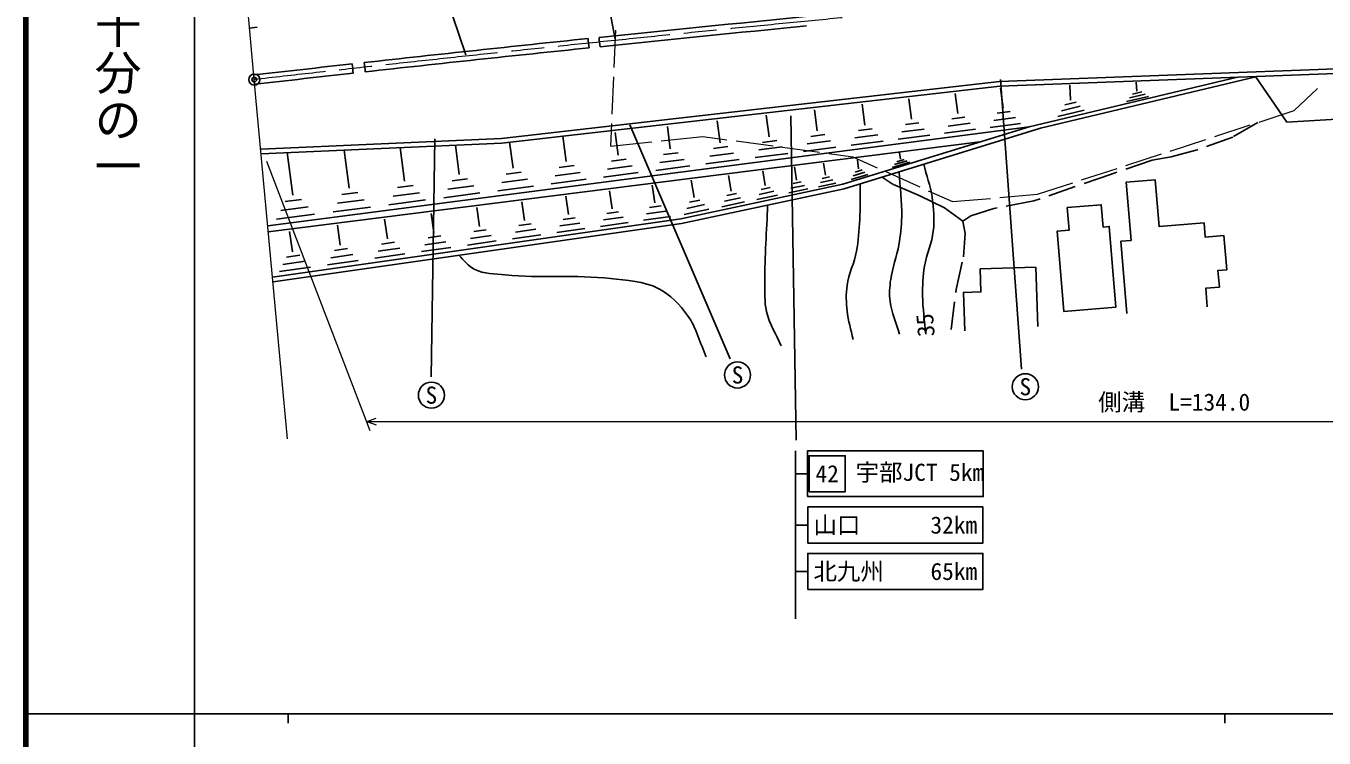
# Model space of a CAD drawing. Units: millimetres, scale not verified. Extents: x 40000 to 680000, y 20000 to 380000.
# Drawn here: x 40000 to 178608, y 202409 to 278473 of the extents above; entities that cross this region are included whole.
import ezdxf
from ezdxf.enums import TextEntityAlignment as Align

# ---------------------------------------------------------------- set-up
doc = ezdxf.new("R2010")
doc.units = ezdxf.units.MM
doc.header["$LTSCALE"] = 1000
doc.header["$PDMODE"] = 32
doc.header["$PDSIZE"] = 500
doc.linetypes.add('CHAIN', pattern=[18.5, 12, -1.5, 3.5, -1.5])
for name, color, linetype, lineweight in [('M-BGD', 7, 'Continuous', 25), ('M-BMK', 2, 'CHAIN', 13), ('M-BMK-HTXT', 7, 'Continuous', 13), ('M-BMK-SRVR', 3, 'Continuous', 25), ('M-STR-HTXT', 7, 'Continuous', 13), ('M-STR-STRC', 7, 'Continuous', 25), ('M-TTL', 2, 'Continuous', 140), ('M-TTL-BAND', 7, 'Continuous', 25)]:
    doc.layers.add(name, color=color, linetype=linetype, lineweight=lineweight)
doc.layers.add('M-OTRS', color=6, linetype='Continuous')
doc.styles.add('@ＭＳ ゴシック', font='')
doc.styles.add('ＭＳ ゴシック', font='')
doc.styles.get('@ＭＳ ゴシック').set_extended_font_data('@MS Gothic')
doc.styles.get('ＭＳ ゴシック').set_extended_font_data('MS Gothic')

msp = doc.modelspace()

# ---------------------------------------------------------------- linework, layer by layer
at = {"layer": 'M-BGD'}
for p, q in [((63877, 278247), (64698, 278356)), ((143945, 272548), (184830, 274065)), ((143982, 272050), (184830, 273567)), ((171285, 273064), (174637, 268213)), ((90785, 266455), (143945, 272548)), ((90824, 265958), (143982, 272050)), ((144346, 269701), (144070, 271823)), ((169351, 272992), (147136, 267705)), ((171314, 273022), (148333, 267552)), ((151534, 270550), (151456, 272150)), ((158629, 271525), (158559, 272485)), ((134574, 268505), (134289, 270695)), ((139497, 269108), (139217, 271263)), ((152155, 270338), (150947, 270051)), ((159863, 270951), (157519, 270393)), ((159505, 271191), (157831, 270793)), ((159147, 271431), (158142, 271192)), ((174637, 268213), (223207, 270979)), ((119347, 266641), (119048, 268936)), ((124500, 267272), (124206, 269531)), ((129575, 267893), (129285, 270117)), ((145103, 269328), (143711, 269147)), ((153011, 269463), (150194, 268792)), ((152583, 269900), (150570, 269421)), ((147136, 267705), (65821, 257123)), ((108803, 265350), (108495, 267718)), ((114115, 266000), (113811, 268332)), ((127229, 261568), (147136, 267705)), ((127355, 261085), (148333, 267552)), ((135354, 268120), (133918, 267933)), ((140829, 268083), (138472, 267776)), ((140266, 268728), (138852, 268544)), ((146212, 268057), (142964, 267634)), ((145658, 268692), (143337, 268390)), ((171538, 268164), (168958, 266650)), ((65067, 265319), (90785, 266455)), ((97666, 263986), (97313, 266702)), ((103241, 264669), (102928, 267076)), ((120165, 266237), (118659, 266041)), ((125896, 266197), (123425, 265875)), ((125305, 266874), (123823, 266681)), ((131531, 266169), (128126, 265726)), ((130949, 266835), (128517, 266519)), ((130368, 267501), (128909, 267312)), ((136499, 266808), (133147, 266371)), ((135927, 267464), (133532, 267152)), ((141392, 267437), (138093, 267007)), ((168875, 266601), (166056, 265603)), ((65112, 264822), (90824, 265958)), ((65879, 256488), (141872, 266082)), ((68486, 260414), (67897, 264945)), ((74501, 261150), (73972, 265214)), ((80425, 261876), (79956, 265478)), ((86260, 262590), (85850, 265738)), ((92006, 263294), (91647, 266052)), ((109647, 264933), (108093, 264731)), ((115556, 264891), (113006, 264560)), ((114946, 265590), (113416, 265391)), ((121365, 264862), (117851, 264404)), ((120765, 265549), (118255, 265223)), ((126486, 265520), (123027, 265070)), ((133367, 264242), (133288, 264922)), ((165063, 265252), (162296, 264510)), ((165116, 265271), (165063, 265252)), ((98538, 263556), (96934, 263347)), ((104728, 263524), (102096, 263182)), ((104099, 264245), (102520, 264040)), ((110885, 263514), (107260, 263042)), ((110266, 264224), (107677, 263887)), ((116165, 264193), (112596, 263728)), ((122291, 262013), (122062, 263427)), ((125382, 262542), (125173, 263833)), ((128901, 263200), (128798, 264173)), ((134377, 263928), (132499, 263349)), ((134082, 264072), (132741, 263658)), ((133787, 264215), (132982, 263967)), ((160271, 264138), (157441, 263173)), ((162296, 264510), (160271, 264138)), ((87160, 262146), (85503, 261930)), ((93542, 262112), (90824, 261758)), ((92892, 262856), (91262, 262644)), ((99817, 262091), (96073, 261603)), ((99177, 262823), (96503, 262475)), ((105357, 262803), (101673, 262324)), ((111345, 260136), (111045, 261989)), ((115297, 260813), (115022, 262508)), ((118937, 261437), (118686, 262986)), ((126145, 262021), (124833, 261740)), ((125818, 262362), (125031, 262193)), ((129880, 262608), (128103, 262060)), ((129592, 262855), (128323, 262463)), ((129304, 263101), (128543, 262866)), ((132604, 261540), (131416, 262337)), ((155818, 262620), (152991, 261643)), ((156497, 262852), (155818, 262620)), ((75430, 260692), (73720, 260469)), ((82010, 260656), (79205, 260291)), ((81339, 261424), (79656, 261205)), ((88479, 260633), (84614, 260130)), ((87820, 261389), (85059, 261030)), ((94191, 261367), (90387, 260872)), ((102580, 258954), (102306, 260872)), ((107149, 259569), (106880, 261453)), ((109911, 257863), (127229, 261568)), ((109998, 257372), (127355, 261085)), ((119853, 260812), (118279, 260475)), ((119461, 261221), (118517, 261019)), ((123485, 261067), (121473, 260637)), ((123127, 261441), (121690, 261133)), ((122770, 261815), (121907, 261630)), ((126471, 261680), (124635, 261287)), ((135371, 260359), (132620, 261534)), ((152049, 261317), (149222, 260340)), ((69431, 259948), (67693, 259722)), ((76111, 259911), (73261, 259540)), ((82680, 259887), (78753, 259376)), ((93219, 257694), (92936, 259681)), ((97937, 258329), (97659, 260281)), ((107825, 259245), (106590, 259069)), ((112440, 259387), (110558, 258984)), ((111972, 259877), (110842, 259635)), ((116727, 259681), (114317, 259165)), ((116298, 260128), (114577, 259760)), ((115869, 260576), (114836, 260355)), ((120244, 260402), (118041, 259931)), ((138070, 259044), (135381, 260354)), ((147619, 259786), (144680, 259230)), ((148280, 260014), (147619, 259786)), ((66326, 251640), (109911, 257863)), ((70815, 258361), (66761, 257834)), ((70123, 259155), (67227, 258778)), ((76793, 259130), (72803, 258611)), ((78600, 255727), (78301, 257822)), ((83552, 256393), (83258, 258452)), ((88425, 257049), (88136, 259071)), ((98638, 257994), (97359, 257812)), ((103777, 258056), (101682, 257757)), ((103268, 258625), (102011, 258445)), ((108825, 258128), (105943, 257717)), ((108325, 258687), (106266, 258393)), ((112909, 258898), (110274, 258334)), ((140027, 257626), (138070, 259044)), ((140904, 258200), (140027, 257626)), ((143333, 258976), (140904, 258200)), ((143700, 259045), (143333, 258976)), ((66396, 251146), (109998, 257372)), ((68454, 254362), (68144, 256531)), ((73568, 255050), (73263, 257182)), ((89150, 256702), (87825, 256513)), ((94459, 256764), (92289, 256454)), ((93932, 257353), (92630, 257167)), ((99674, 256837), (96688, 256410)), ((99156, 257415), (97023, 257111)), ((104286, 257487), (101353, 257069)), ((140297, 256310), (140027, 257626)), ((79352, 255367), (77979, 255171)), ((84837, 255430), (82588, 255109)), ((84291, 256040), (82942, 255848)), ((90223, 255503), (87131, 255061)), ((89687, 256102), (87478, 255787)), ((94987, 256175), (91948, 255741)), ((140094, 253814), (140297, 256310)), ((157538, 247774), (156897, 255467)), ((69232, 253989), (67811, 253786)), ((74898, 254052), (72570, 253719)), ((74333, 254684), (72936, 254484)), ((80463, 254125), (77260, 253668)), ((79907, 254746), (77619, 254420)), ((85382, 254820), (82235, 254370)), ((70383, 252703), (67066, 252229)), ((69808, 253346), (67438, 253008)), ((75464, 253420), (72204, 252954)), ((139318, 250338), (139970, 253257)), ((148040, 246374), (147838, 252717)), ((139277, 250010), (139318, 250338)), ((138778, 246053), (139152, 249021))]:
    msp.add_line(p, q, dxfattribs=at)
for points in [[(156897, 255467), (158009, 255560), (157490, 261784), (160569, 262041), (160986, 257037), (165799, 257438), (165926, 255911), (167925, 256077), (168228, 252432), (167283, 252354), (167431, 250579), (165975, 250458), (166139, 248485)], [(147838, 252717), (141899, 252528), (141977, 250070), (140110, 250010), (140241, 245903)]]:
    msp.add_lwpolyline(points, dxfattribs=at)
msp.add_lwpolyline([(156392, 248443), (155674, 257052), (155010, 256997), (154811, 259381), (151189, 259080), (151391, 256654), (150103, 256547), (150817, 247979)], close=True, dxfattribs=at)
for centre, radius, start, end in [((468075, -3264587), 3560789, 95.55735, 95.91383), ((3643522, 639405), 3560789, 185.8374, 185.85345), ((468075, -3264587), 3559792, 95.55734, 95.91385), ((468075, -3264587), 3560789, 95.93285, 96.31957), ((468075, -3264587), 3559792, 95.93282, 96.31959), ((3640109, 651166), 3559792, 186.03134, 186.04739), ((3615897, 660874), 3560789, 186.22826, 186.2443), ((468075, -3264587), 3560789, 96.34053, 96.51044), ((468075, -3264587), 3559792, 96.34051, 96.51061), ((3613636, 669488), 3560789, 186.37004, 186.38608)]:
    msp.add_arc(centre, radius, start, end, dxfattribs=at)
for points, knots in [([(136079, 245564), (135967, 246936), (135754, 248304), (135742, 249680), (135733, 250728), (135782, 251783), (135944, 252818), (136144, 254090), (136754, 255283), (136889, 256564), (137016, 257772), (136928, 259005), (136754, 260208), (136581, 261399), (136157, 262540), (135859, 263707)], [0, 0, 0, 0, 1, 1, 1, 2, 2, 2, 3, 3, 3, 4, 4, 4, 5, 5, 5, 5]), ([(133279, 245564), (132941, 246722), (132420, 247842), (132266, 249039), (132166, 249821), (132231, 250620), (132334, 251401), (132499, 252651), (133001, 253836), (133211, 255079), (133379, 256071), (133493, 257076), (133515, 258082), (133550, 259690), (133331, 261293), (133239, 262899)], [0, 0, 0, 0, 1, 1, 1, 2, 2, 2, 3, 3, 3, 4, 4, 4, 5, 5, 5, 5]), ([(128319, 244990), (128105, 246003), (127785, 246998), (127678, 248027), (127583, 248933), (127555, 249857), (127678, 250760), (127848, 252009), (128458, 253165), (128690, 254404), (128898, 255515), (128963, 256650), (129027, 257778), (129100, 259056), (129065, 260338), (129084, 261618)], [0, 0, 0, 0, 1, 1, 1, 2, 2, 2, 3, 3, 3, 4, 4, 4, 5, 5, 5, 5]), ([(120626, 244316), (120108, 245530), (119372, 246673), (119074, 247960), (118834, 248991), (118915, 250073), (118905, 251131), (118880, 253869), (119097, 256603), (119192, 259339)], [0, 0, 0, 0, 1, 1, 1, 2, 2, 2, 3, 3, 3, 3]), ([(86213, 253976), (86780, 253472), (87231, 252794), (87914, 252464), (88911, 251982), (90085, 252006), (91187, 251890), (94914, 251499), (98701, 251931), (102422, 251486), (104144, 251279), (105975, 251232), (107517, 250440), (108785, 249789), (109823, 248694), (110655, 247538), (111599, 246226), (111982, 244591), (112646, 243118)], [0, 0, 0, 0, 1, 1, 1, 2, 2, 2, 3, 3, 3, 4, 4, 4, 5, 5, 5, 6, 6, 6, 6])]:
    msp.add_open_spline(points, degree=3, knots=knots, dxfattribs=at)
at = {"layer": 'M-BMK'}
msp.add_arc((468075, -3264587), 3560290, 94.89914, 96.51061, dxfattribs=at)
at = {"layer": 'M-BMK-HTXT'}
for p, q in [((102967, 278021), (102785, 274037)), ((102740, 273041), (102558, 269058)), ((175424, 269431), (177919, 271797)), ((171672, 268208), (175424, 269431)), ((102513, 268062), (102401, 265619)), ((166933, 266662), (170724, 267899)), ((107826, 266198), (112260, 266671)), ((112260, 266671), (114845, 266321)), ((115833, 266188), (119785, 265653)), ((162194, 265116), (165985, 266353)), ((102401, 265619), (106835, 266092)), ((120773, 265519), (124725, 264985)), ((125713, 264851), (128298, 264502)), ((157455, 263571), (161246, 264807)), ((128298, 264502), (130895, 263331)), ((131804, 262922), (135439, 261284)), ((152716, 262025), (156507, 263262)), ((136348, 260874), (138945, 259704)), ((148016, 260492), (151768, 261716)), ((138945, 259704), (142984, 260055)), ((143977, 260141), (148016, 260492))]:
    msp.add_line(p, q, dxfattribs=at)
at = {"layer": 'M-BMK-SRVR'}
msp.add_circle((64383, 272743), 598, dxfattribs=at)
msp.add_point((64383, 272743), dxfattribs=at)
at = {"layer": 'M-OTRS'}
msp.add_point((64383, 272743), dxfattribs=at)
at = {"layer": 'M-STR-HTXT'}
for p, q in [((64383, 272743), (60851, 311121)), ((67915, 234365), (64383, 272743)), ((65679, 264032), (76730, 235267)), ((76384, 236220), (77381, 236569)), ((76384, 236220), (201702, 236220)), ((76384, 236220), (77381, 235871))]:
    msp.add_line(p, q, dxfattribs=at)
at = {"layer": 'M-STR-STRC'}
for p, q in [((102931, 277069), (96985, 308156)), ((86967, 275388), (76820, 305571)), ((144061, 272743), (146292, 241797)), ((104485, 267908), (115202, 242929)), ((121667, 268866), (122248, 234242)), ((83655, 266420), (83283, 240979)), ((122174, 233085), (122174, 215142)), ((123450, 230645), (122174, 230645)), ((123478, 225164), (122174, 225164)), ((123478, 220210), (122174, 220210))]:
    msp.add_line(p, q, dxfattribs=at)
for points in [[(123450, 228205), (142218, 228205), (142218, 233085), (123450, 233085)], [(123626, 228719), (127478, 228719), (127478, 232571), (123626, 232571)], [(123478, 223238), (142189, 223238), (142189, 227091), (123478, 227091)], [(123478, 218283), (142189, 218283), (142189, 222136), (123478, 222136)]]:
    msp.add_lwpolyline(points, close=True, dxfattribs=at)
for centre in [(115981, 241192), (146714, 239938), (83291, 239038)]:
    msp.add_circle(centre, 1393, dxfattribs=at)
at = {"layer": 'M-TTL'}
msp.add_line((40000, 380000), (40000, 20000), dxfattribs=at)
at = {"layer": 'M-TTL-BAND'}
for p, q in [((58000, 370000), (58000, 20000)), ((40000, 205000), (579000, 205000)), ((68000, 205000), (68000, 204000)), ((168000, 205000), (168000, 204000))]:
    msp.add_line(p, q, dxfattribs=at)

# ---------------------------------------------------------------- texts
at = {"layer": 'M-BGD', "style": 'ＭＳ ゴシック'}
msp.add_text('35', height=1833, rotation=94.686, dxfattribs=at).set_placement((136133, 245270), align=Align.MIDDLE_LEFT)
at = {"layer": 'M-STR-HTXT', "style": 'ＭＳ ゴシック'}
msp.add_text('側溝\u3000L=134.0', height=1833, dxfattribs=at).set_placement((162609, 236832), align=Align.BOTTOM_CENTER)
at = {"layer": 'M-STR-STRC', "style": 'ＭＳ ゴシック'}
for s, p in [('S', (115981, 241192)), ('S', (83291, 239038)), ('S', (146714, 239938)), ('42', (125552, 230645)), ('宇部JCT 5km', (135461, 230795)), ('山口      32km', (132834, 225164)), ('北九州    65km', (132834, 220210))]:
    msp.add_text(s, height=1833, dxfattribs=at).set_placement(p, align=Align.MIDDLE_CENTER)
at = {"layer": 'M-TTL-BAND', "style": '@ＭＳ ゴシック'}
msp.add_text('縮尺千分の一', height=3666, rotation=270, dxfattribs=at).set_placement((49777, 261030), align=Align.MIDDLE_RIGHT)

doc.saveas('drawing.dxf')
